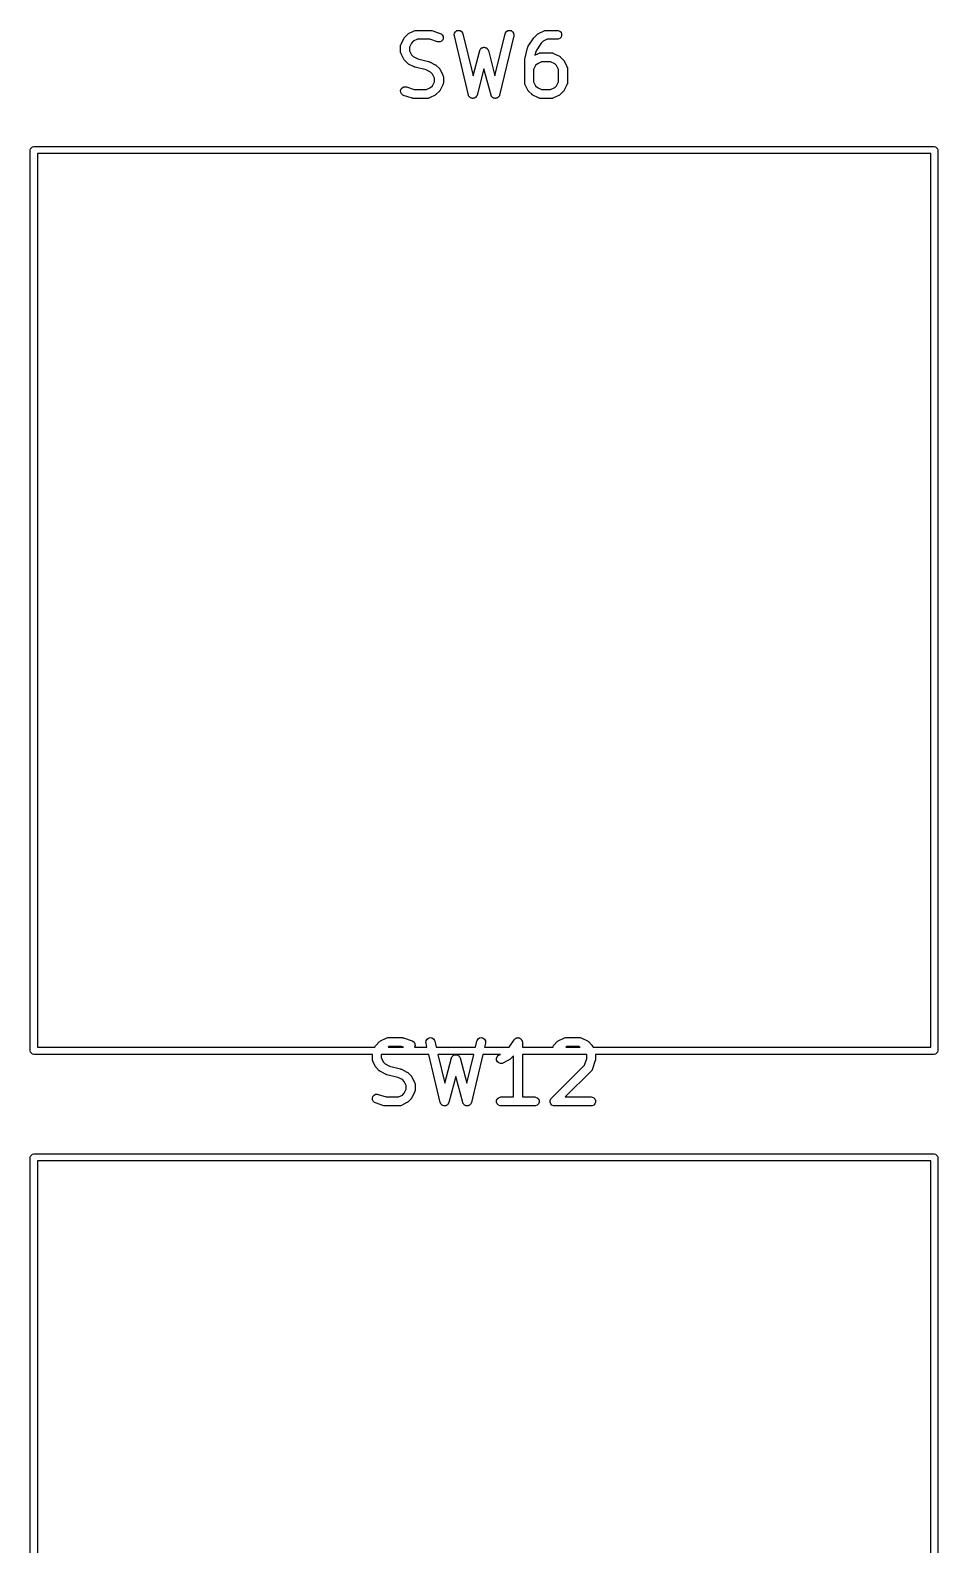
# Model space of a CAD drawing. Extents: x -0.52 to 5.81, y -3.54 to 0.77.
# Drawn here: x 3.242 to 3.845, y -0.627 to 0.379 of the extents above; entities that cross this region are included whole.
import ezdxf

# ---------------------------------------------------------------- set-up
doc = ezdxf.new("R2010")
doc.units = 0
doc.header["$MEASUREMENT"] = 0
doc.layers.add('BLACK', color=7, linetype='CONTINUOUS')

msp = doc.modelspace()

# ---------------------------------------------------------------- linework, layer by layer
at = {"layer": 'BLACK', "linetype": 'CONTINUOUS'}
for p, q in [((3.4882, 0.3696), (3.49, 0.3734)), ((3.49, 0.3734), (3.4902, 0.3736)), ((3.4902, 0.3737), (3.4903, 0.3738)), ((3.4902, 0.3736), (3.4902, 0.3737)), ((3.4903, 0.3738), (3.4904, 0.3739)), ((3.4904, 0.3739), (3.4906, 0.3741)), ((3.4904, 0.3739), (3.4904, 0.3739)), ((3.4906, 0.3741), (3.4925, 0.376)), ((3.4925, 0.376), (3.4927, 0.3762)), ((3.4927, 0.3762), (3.4928, 0.3763)), ((3.4928, 0.3763), (3.4929, 0.3764)), ((3.4928, 0.3763), (3.4928, 0.3763)), ((3.4929, 0.3764), (3.493, 0.3764)), ((3.493, 0.3764), (3.4932, 0.3766)), ((3.4932, 0.3766), (3.497, 0.3784)), ((3.499, 0.3728), (3.4963, 0.3715)), ((3.497, 0.3784), (3.4975, 0.3786)), ((3.4975, 0.3786), (3.4976, 0.3786)), ((3.4976, 0.3786), (3.4977, 0.3787)), ((3.4977, 0.3787), (3.4983, 0.3787)), ((3.4983, 0.3787), (3.5077, 0.3787)), ((3.5072, 0.3728), (3.499, 0.3728)), ((3.5124, 0.3711), (3.5072, 0.3728)), ((3.5077, 0.3787), (3.508, 0.3787)), ((3.508, 0.3787), (3.5081, 0.3787)), ((3.5081, 0.3787), (3.5082, 0.3787)), ((3.5082, 0.3787), (3.5083, 0.3787)), ((3.5083, 0.3787), (3.5083, 0.3787)), ((3.5083, 0.3787), (3.5086, 0.3786)), ((3.5086, 0.3786), (3.5142, 0.3767)), ((3.5142, 0.3767), (3.5148, 0.3765)), ((3.5148, 0.3765), (3.5156, 0.3757)), ((3.5159, 0.3725), (3.5151, 0.3716)), ((3.5156, 0.3757), (3.5162, 0.3747)), ((3.5162, 0.3736), (3.5159, 0.3725)), ((3.5162, 0.3747), (3.5162, 0.3736)), ((3.5235, 0.3757), (3.5237, 0.3768)), ((3.5236, 0.3751), (3.5235, 0.3757)), ((3.5329, 0.3357), (3.5236, 0.3751)), ((3.5237, 0.3768), (3.5243, 0.3778)), ((3.5243, 0.3778), (3.5252, 0.3785)), ((3.5252, 0.3785), (3.5263, 0.3787)), ((3.5263, 0.3787), (3.5275, 0.3786)), ((3.5275, 0.3786), (3.5284, 0.378)), ((3.5284, 0.378), (3.5291, 0.377)), ((3.5291, 0.377), (3.5293, 0.3765)), ((3.5293, 0.3765), (3.536, 0.3485)), ((3.5506, 0.3485), (3.5573, 0.3765)), ((3.5631, 0.3751), (3.5537, 0.3357)), ((3.5573, 0.3765), (3.5575, 0.377)), ((3.5575, 0.377), (3.5582, 0.378)), ((3.5582, 0.378), (3.5592, 0.3786)), ((3.5592, 0.3786), (3.5603, 0.3787)), ((3.5603, 0.3787), (3.5614, 0.3785)), ((3.5614, 0.3785), (3.5623, 0.3778)), ((3.5623, 0.3778), (3.5629, 0.3768)), ((3.5629, 0.3768), (3.5631, 0.3757)), ((3.5631, 0.3757), (3.5631, 0.3751)), ((3.5727, 0.3681), (3.5765, 0.3737)), ((3.5765, 0.3737), (3.5766, 0.3739)), ((3.5765, 0.3737), (3.5765, 0.3737)), ((3.5765, 0.3737), (3.5765, 0.3737)), ((3.5766, 0.3739), (3.5768, 0.3741)), ((3.5768, 0.3741), (3.5787, 0.376)), ((3.5768, 0.3741), (3.5768, 0.3741)), ((3.5768, 0.3741), (3.5768, 0.3741)), ((3.5787, 0.376), (3.5789, 0.3762)), ((3.5789, 0.3762), (3.579, 0.3763)), ((3.579, 0.3763), (3.5791, 0.3763)), ((3.5791, 0.3763), (3.5792, 0.3764)), ((3.5792, 0.3764), (3.5795, 0.3766)), ((3.5792, 0.3764), (3.5792, 0.3764)), ((3.5795, 0.3766), (3.5832, 0.3784)), ((3.5852, 0.3728), (3.5826, 0.3715)), ((3.5832, 0.3784), (3.5838, 0.3786)), ((3.5838, 0.3786), (3.5839, 0.3786)), ((3.5839, 0.3786), (3.584, 0.3787)), ((3.584, 0.3787), (3.5846, 0.3787)), ((3.5846, 0.3787), (3.5921, 0.3787)), ((3.5921, 0.3728), (3.5852, 0.3728)), ((3.5921, 0.3787), (3.5926, 0.3787)), ((3.5926, 0.3729), (3.5921, 0.3728)), ((3.5926, 0.3787), (3.5937, 0.3782)), ((3.5937, 0.3733), (3.5926, 0.3729)), ((3.5937, 0.3782), (3.5945, 0.3774)), ((3.5945, 0.3742), (3.5937, 0.3733)), ((3.5945, 0.3774), (3.5949, 0.3764)), ((3.5949, 0.3752), (3.5945, 0.3742)), ((3.5949, 0.3764), (3.5949, 0.3752)), ((3.4879, 0.3689), (3.488, 0.369)), ((3.4879, 0.3683), (3.4879, 0.3689)), ((3.4879, 0.3645), (3.4879, 0.3683)), ((3.4879, 0.364), (3.4879, 0.3645)), ((3.488, 0.3639), (3.4879, 0.364)), ((3.488, 0.3691), (3.4882, 0.3696)), ((3.488, 0.369), (3.488, 0.3691)), ((3.488, 0.3638), (3.488, 0.3639)), ((3.4882, 0.3632), (3.488, 0.3638)), ((3.49, 0.3595), (3.4882, 0.3632)), ((3.4951, 0.3703), (3.4938, 0.3676)), ((3.4938, 0.3676), (3.4938, 0.3652)), ((3.4938, 0.3652), (3.4951, 0.3625)), ((3.4963, 0.3715), (3.4951, 0.3703)), ((3.4951, 0.3625), (3.4963, 0.3613)), ((3.5129, 0.371), (3.5124, 0.3711)), ((3.5141, 0.3711), (3.5129, 0.371)), ((3.5151, 0.3716), (3.5141, 0.3711)), ((3.536, 0.3485), (3.5405, 0.3653)), ((3.5405, 0.3655), (3.5406, 0.3656)), ((3.5405, 0.3654), (3.5405, 0.3655)), ((3.5405, 0.3653), (3.5405, 0.3654)), ((3.5406, 0.3656), (3.5407, 0.3658)), ((3.5407, 0.3658), (3.5409, 0.3662)), ((3.5409, 0.3662), (3.5411, 0.3665)), ((3.5411, 0.3665), (3.5412, 0.3666)), ((3.5412, 0.3666), (3.5414, 0.3668)), ((3.5414, 0.3668), (3.5417, 0.367)), ((3.5417, 0.367), (3.542, 0.3672)), ((3.542, 0.3672), (3.5422, 0.3672)), ((3.5422, 0.3672), (3.5424, 0.3673)), ((3.5424, 0.3673), (3.5427, 0.3674)), ((3.5427, 0.3674), (3.5431, 0.3675)), ((3.5431, 0.3675), (3.5433, 0.3675)), ((3.5433, 0.3675), (3.5435, 0.3675)), ((3.5435, 0.3675), (3.5439, 0.3674)), ((3.5439, 0.3674), (3.5443, 0.3673)), ((3.5443, 0.3673), (3.5444, 0.3672)), ((3.5444, 0.3672), (3.5446, 0.3672)), ((3.5446, 0.3672), (3.5449, 0.367)), ((3.5449, 0.367), (3.5453, 0.3668)), ((3.5453, 0.3668), (3.5454, 0.3666)), ((3.5454, 0.3666), (3.5455, 0.3665)), ((3.5455, 0.3665), (3.5457, 0.3662)), ((3.5457, 0.3662), (3.546, 0.3658)), ((3.546, 0.3658), (3.5461, 0.3656)), ((3.5461, 0.3656), (3.5461, 0.3655)), ((3.5461, 0.3655), (3.5461, 0.3654)), ((3.5461, 0.3654), (3.5462, 0.3653)), ((3.5462, 0.3653), (3.5506, 0.3485)), ((3.5704, 0.3596), (3.5723, 0.3671)), ((3.5723, 0.3671), (3.5724, 0.3675)), ((3.5724, 0.3675), (3.5725, 0.3676)), ((3.5724, 0.3675), (3.5724, 0.3675)), ((3.5725, 0.3676), (3.5725, 0.3677)), ((3.5725, 0.3677), (3.5726, 0.3677)), ((3.5726, 0.3677), (3.5727, 0.3681)), ((3.5779, 0.3652), (3.5772, 0.3623)), ((3.5772, 0.3623), (3.5795, 0.3634)), ((3.5812, 0.3702), (3.5779, 0.3652)), ((3.5795, 0.3634), (3.58, 0.3636)), ((3.58, 0.3636), (3.5801, 0.3637)), ((3.5801, 0.3637), (3.5802, 0.3637)), ((3.5802, 0.3637), (3.5808, 0.3637)), ((3.5808, 0.3637), (3.5883, 0.3637)), ((3.5826, 0.3715), (3.5812, 0.3702)), ((3.5883, 0.3637), (3.5889, 0.3637)), ((3.5889, 0.3637), (3.589, 0.3637)), ((3.589, 0.3637), (3.5891, 0.3636)), ((3.5891, 0.3636), (3.5896, 0.3634)), ((3.5896, 0.3634), (3.5934, 0.3616)), ((3.4902, 0.3592), (3.49, 0.3595)), ((3.4903, 0.3591), (3.4902, 0.3592)), ((3.4902, 0.3592), (3.4902, 0.3592)), ((3.4904, 0.359), (3.4903, 0.3591)), ((3.4904, 0.3589), (3.4904, 0.359)), ((3.4906, 0.3587), (3.4904, 0.3589)), ((3.4925, 0.3568), (3.4906, 0.3587)), ((3.4927, 0.3566), (3.4925, 0.3568)), ((3.4928, 0.3566), (3.4927, 0.3566)), ((3.4928, 0.3565), (3.4928, 0.3566)), ((3.4929, 0.3565), (3.4928, 0.3565)), ((3.493, 0.3564), (3.4929, 0.3565)), ((3.4932, 0.3563), (3.493, 0.3564)), ((3.497, 0.3544), (3.4932, 0.3563)), ((3.4963, 0.3613), (3.4993, 0.3598)), ((3.4971, 0.3544), (3.497, 0.3544)), ((3.497, 0.3544), (3.497, 0.3544)), ((3.4973, 0.3543), (3.4971, 0.3544)), ((3.4975, 0.3542), (3.4973, 0.3543)), ((3.4976, 0.3542), (3.4975, 0.3542)), ((3.5048, 0.3524), (3.4976, 0.3542)), ((3.4976, 0.3542), (3.4976, 0.3542)), ((3.4993, 0.3598), (3.5065, 0.358)), ((3.5078, 0.3509), (3.5048, 0.3524)), ((3.5065, 0.358), (3.5066, 0.358)), ((3.5066, 0.358), (3.5066, 0.358)), ((3.5066, 0.358), (3.5068, 0.3579)), ((3.5068, 0.3579), (3.5071, 0.3578)), ((3.5071, 0.3578), (3.5071, 0.3578)), ((3.5071, 0.3578), (3.5071, 0.3578)), ((3.5071, 0.3578), (3.5109, 0.3559)), ((3.5109, 0.3559), (3.5111, 0.3558)), ((3.5111, 0.3558), (3.5112, 0.3558)), ((3.5112, 0.3558), (3.5113, 0.3557)), ((3.5113, 0.3557), (3.5114, 0.3556)), ((3.5114, 0.3556), (3.5114, 0.3556)), ((3.5114, 0.3556), (3.5116, 0.3554)), ((3.5116, 0.3554), (3.5135, 0.3535)), ((3.5135, 0.3535), (3.5137, 0.3533)), ((3.5137, 0.3533), (3.5138, 0.3532)), ((3.5138, 0.3532), (3.5138, 0.3531)), ((3.5138, 0.3531), (3.5139, 0.3531)), ((3.5139, 0.3531), (3.5139, 0.353)), ((3.5139, 0.353), (3.5141, 0.3527)), ((3.5141, 0.3527), (3.516, 0.349)), ((3.5433, 0.3531), (3.5387, 0.3357)), ((3.548, 0.3357), (3.5433, 0.3531)), ((3.5704, 0.3595), (3.5704, 0.3596)), ((3.5704, 0.3593), (3.5704, 0.3595)), ((3.5704, 0.3595), (3.5704, 0.3595)), ((3.5704, 0.3591), (3.5704, 0.3593)), ((3.5704, 0.359), (3.5704, 0.3591)), ((3.5704, 0.3589), (3.5704, 0.359)), ((3.5704, 0.3439), (3.5704, 0.3589)), ((3.5776, 0.3553), (3.5763, 0.3526)), ((3.5763, 0.3526), (3.5763, 0.3446)), ((3.5788, 0.3565), (3.5776, 0.3553)), ((3.5815, 0.3578), (3.5788, 0.3565)), ((3.5876, 0.3578), (3.5815, 0.3578)), ((3.5903, 0.3565), (3.5876, 0.3578)), ((3.5915, 0.3553), (3.5903, 0.3565)), ((3.5928, 0.3526), (3.5915, 0.3553)), ((3.5928, 0.3446), (3.5928, 0.3526)), ((3.5934, 0.3616), (3.5936, 0.3614)), ((3.5936, 0.3614), (3.5937, 0.3614)), ((3.5937, 0.3614), (3.5938, 0.3613)), ((3.5938, 0.3613), (3.5939, 0.3613)), ((3.5939, 0.3613), (3.5939, 0.3612)), ((3.5939, 0.3612), (3.5941, 0.361)), ((3.5941, 0.361), (3.596, 0.3591)), ((3.596, 0.3591), (3.5962, 0.3589)), ((3.5962, 0.3589), (3.5963, 0.3589)), ((3.5963, 0.3589), (3.5963, 0.3588)), ((3.5963, 0.3588), (3.5964, 0.3587)), ((3.5964, 0.3587), (3.5964, 0.3586)), ((3.5964, 0.3586), (3.5966, 0.3584)), ((3.5966, 0.3584), (3.5984, 0.3546)), ((3.5984, 0.3546), (3.5986, 0.3541)), ((3.5986, 0.3541), (3.5987, 0.354)), ((3.5987, 0.354), (3.5987, 0.3539)), ((3.5987, 0.3539), (3.5988, 0.3533)), ((3.5988, 0.3533), (3.5988, 0.3439)), ((3.509, 0.3497), (3.5078, 0.3509)), ((3.5104, 0.347), (3.509, 0.3497)), ((3.509, 0.3419), (3.5104, 0.3446)), ((3.5104, 0.3446), (3.5104, 0.347)), ((3.516, 0.3426), (3.5141, 0.3389)), ((3.516, 0.349), (3.5162, 0.3485)), ((3.5162, 0.3431), (3.516, 0.3426)), ((3.5162, 0.3485), (3.5162, 0.3483)), ((3.5162, 0.3483), (3.5162, 0.3482)), ((3.5162, 0.3482), (3.5163, 0.3477)), ((3.5163, 0.3439), (3.5162, 0.3433)), ((3.5162, 0.3433), (3.5162, 0.3432)), ((3.5162, 0.3432), (3.5162, 0.3431)), ((3.5163, 0.3477), (3.5163, 0.3439)), ((3.5704, 0.3433), (3.5704, 0.3439)), ((3.5704, 0.3432), (3.5704, 0.3433)), ((3.5705, 0.3431), (3.5704, 0.3432)), ((3.5707, 0.3426), (3.5705, 0.3431)), ((3.5725, 0.3389), (3.5707, 0.3426)), ((3.5763, 0.3446), (3.5776, 0.3419)), ((3.5915, 0.3419), (3.5928, 0.3446)), ((3.5984, 0.3426), (3.5966, 0.3389)), ((3.5986, 0.3431), (3.5984, 0.3426)), ((3.5987, 0.3432), (3.5986, 0.3431)), ((3.5988, 0.3439), (3.5987, 0.3433)), ((3.5987, 0.3433), (3.5987, 0.3432)), ((3.4879, 0.3387), (3.4882, 0.3398)), ((3.488, 0.3375), (3.4879, 0.3387)), ((3.4885, 0.3365), (3.488, 0.3375)), ((3.4882, 0.3398), (3.489, 0.3406)), ((3.4894, 0.3357), (3.4885, 0.3365)), ((3.489, 0.3406), (3.49, 0.3411)), ((3.4899, 0.3355), (3.4894, 0.3357)), ((3.4955, 0.3336), (3.4899, 0.3355)), ((3.49, 0.3411), (3.4912, 0.3412)), ((3.4912, 0.3412), (3.4917, 0.3411)), ((3.4917, 0.3411), (3.4969, 0.3394)), ((3.4958, 0.3336), (3.4955, 0.3336)), ((3.4959, 0.3335), (3.4958, 0.3336)), ((3.496, 0.3335), (3.4959, 0.3335)), ((3.4961, 0.3335), (3.496, 0.3335)), ((3.4964, 0.3335), (3.4961, 0.3335)), ((3.4961, 0.3335), (3.4961, 0.3335)), ((3.5058, 0.3335), (3.4964, 0.3335)), ((3.4969, 0.3394), (3.5051, 0.3394)), ((3.5051, 0.3394), (3.5078, 0.3407)), ((3.5064, 0.3335), (3.5058, 0.3335)), ((3.5065, 0.3336), (3.5064, 0.3335)), ((3.5066, 0.3336), (3.5065, 0.3336)), ((3.5071, 0.3338), (3.5066, 0.3336)), ((3.5109, 0.3357), (3.5071, 0.3338)), ((3.5078, 0.3407), (3.509, 0.3419)), ((3.5111, 0.3358), (3.5109, 0.3357)), ((3.5112, 0.3358), (3.5111, 0.3358)), ((3.5113, 0.3359), (3.5112, 0.3358)), ((3.5114, 0.336), (3.5113, 0.3359)), ((3.5116, 0.3362), (3.5114, 0.336)), ((3.5114, 0.336), (3.5114, 0.336)), ((3.5135, 0.3381), (3.5116, 0.3362)), ((3.5137, 0.3383), (3.5135, 0.3381)), ((3.5138, 0.3384), (3.5137, 0.3383)), ((3.5139, 0.3385), (3.5138, 0.3385)), ((3.5138, 0.3385), (3.5138, 0.3384)), ((3.5141, 0.3389), (3.5139, 0.3386)), ((3.5139, 0.3386), (3.5139, 0.3385)), ((3.533, 0.3355), (3.5329, 0.3357)), ((3.5331, 0.3354), (3.533, 0.3355)), ((3.533, 0.3355), (3.533, 0.3355)), ((3.5331, 0.3352), (3.5331, 0.3354)), ((3.5334, 0.3348), (3.5331, 0.3352)), ((3.5336, 0.3345), (3.5334, 0.3348)), ((3.5337, 0.3344), (3.5336, 0.3345)), ((3.5338, 0.3343), (3.5337, 0.3344)), ((3.5342, 0.334), (3.5338, 0.3343)), ((3.5345, 0.3338), (3.5342, 0.334)), ((3.5347, 0.3337), (3.5345, 0.3338)), ((3.5348, 0.3337), (3.5347, 0.3337)), ((3.5352, 0.3336), (3.5348, 0.3337)), ((3.5356, 0.3335), (3.5352, 0.3336)), ((3.5358, 0.3335), (3.5356, 0.3335)), ((3.5359, 0.3335), (3.5358, 0.3335)), ((3.5363, 0.3336), (3.5359, 0.3335)), ((3.5368, 0.3336), (3.5363, 0.3336)), ((3.5369, 0.3337), (3.5368, 0.3336)), ((3.537, 0.3337), (3.5369, 0.3337)), ((3.5374, 0.334), (3.537, 0.3337)), ((3.5378, 0.3342), (3.5374, 0.334)), ((3.538, 0.3344), (3.5378, 0.3343)), ((3.5378, 0.3343), (3.5378, 0.3342)), ((3.5382, 0.3348), (3.538, 0.3344)), ((3.5385, 0.3351), (3.5382, 0.3348)), ((3.5386, 0.3354), (3.5385, 0.3353)), ((3.5385, 0.3353), (3.5385, 0.3351)), ((3.5387, 0.3357), (3.5386, 0.3355)), ((3.5386, 0.3355), (3.5386, 0.3354)), ((3.548, 0.3355), (3.548, 0.3357)), ((3.548, 0.3354), (3.548, 0.3355)), ((3.5481, 0.3353), (3.548, 0.3354)), ((3.5482, 0.3351), (3.5481, 0.3353)), ((3.5484, 0.3348), (3.5482, 0.3351)), ((3.5486, 0.3344), (3.5484, 0.3348)), ((3.5488, 0.3343), (3.5486, 0.3344)), ((3.5489, 0.3342), (3.5488, 0.3343)), ((3.5492, 0.334), (3.5489, 0.3342)), ((3.5496, 0.3337), (3.5492, 0.334)), ((3.5497, 0.3337), (3.5496, 0.3337)), ((3.5499, 0.3336), (3.5497, 0.3337)), ((3.5503, 0.3336), (3.5499, 0.3336)), ((3.5507, 0.3335), (3.5503, 0.3336)), ((3.5508, 0.3335), (3.5507, 0.3335)), ((3.551, 0.3335), (3.5508, 0.3335)), ((3.5514, 0.3336), (3.551, 0.3335)), ((3.5518, 0.3337), (3.5514, 0.3336)), ((3.552, 0.3337), (3.5518, 0.3337)), ((3.5521, 0.3338), (3.552, 0.3337)), ((3.5524, 0.334), (3.5521, 0.3338)), ((3.5528, 0.3343), (3.5524, 0.334)), ((3.5529, 0.3344), (3.5528, 0.3343)), ((3.553, 0.3345), (3.5529, 0.3344)), ((3.5532, 0.3348), (3.553, 0.3345)), ((3.5535, 0.3352), (3.5532, 0.3348)), ((3.5536, 0.3354), (3.5535, 0.3352)), ((3.5537, 0.3357), (3.5536, 0.3355)), ((3.5536, 0.3355), (3.5536, 0.3355)), ((3.5536, 0.3355), (3.5536, 0.3354)), ((3.5727, 0.3386), (3.5725, 0.3389)), ((3.5727, 0.3385), (3.5727, 0.3386)), ((3.5728, 0.3385), (3.5727, 0.3385)), ((3.5728, 0.3384), (3.5728, 0.3385)), ((3.5729, 0.3383), (3.5728, 0.3384)), ((3.5731, 0.3381), (3.5729, 0.3383)), ((3.575, 0.3362), (3.5731, 0.3381)), ((3.5752, 0.336), (3.575, 0.3362)), ((3.5753, 0.3359), (3.5752, 0.336)), ((3.5752, 0.336), (3.5752, 0.336)), ((3.5754, 0.3358), (3.5753, 0.3359)), ((3.5755, 0.3358), (3.5754, 0.3358)), ((3.5757, 0.3357), (3.5755, 0.3358)), ((3.5795, 0.3338), (3.5757, 0.3357)), ((3.5776, 0.3419), (3.5788, 0.3407)), ((3.5788, 0.3407), (3.5815, 0.3394)), ((3.58, 0.3336), (3.5795, 0.3338)), ((3.5801, 0.3336), (3.58, 0.3336)), ((3.5802, 0.3335), (3.5801, 0.3336)), ((3.5808, 0.3335), (3.5802, 0.3335)), ((3.5883, 0.3335), (3.5808, 0.3335)), ((3.5815, 0.3394), (3.5876, 0.3394)), ((3.5876, 0.3394), (3.5903, 0.3407)), ((3.5889, 0.3335), (3.5883, 0.3335)), ((3.589, 0.3336), (3.5889, 0.3335)), ((3.5891, 0.3336), (3.589, 0.3336)), ((3.5896, 0.3338), (3.5891, 0.3336)), ((3.5934, 0.3357), (3.5896, 0.3338)), ((3.5903, 0.3407), (3.5915, 0.3419)), ((3.5936, 0.3358), (3.5934, 0.3357)), ((3.5937, 0.3358), (3.5936, 0.3358)), ((3.5938, 0.3359), (3.5937, 0.3358)), ((3.5939, 0.336), (3.5938, 0.3359)), ((3.5941, 0.3362), (3.5939, 0.336)), ((3.5939, 0.336), (3.5939, 0.336)), ((3.596, 0.3381), (3.5941, 0.3362)), ((3.5962, 0.3383), (3.596, 0.3381)), ((3.5963, 0.3384), (3.5962, 0.3383)), ((3.5964, 0.3385), (3.5963, 0.3385)), ((3.5963, 0.3385), (3.5963, 0.3384)), ((3.5966, 0.3389), (3.5964, 0.3386)), ((3.5964, 0.3386), (3.5964, 0.3385)), ((3.2417, 0.2992), (3.2419, 0.3001)), ((3.2417, -0.2992), (3.2417, 0.2992)), ((3.2419, 0.3001), (3.2432, 0.3014)), ((3.2432, 0.3014), (3.2441, 0.3016)), ((3.2441, 0.3016), (3.8425, 0.3016)), ((3.2465, 0.2969), (3.2465, -0.2969)), ((3.8402, 0.2969), (3.2465, 0.2969)), ((3.8402, -0.2969), (3.8402, 0.2969)), ((3.8425, 0.3016), (3.8434, 0.3014)), ((3.8434, 0.3014), (3.8447, 0.3001)), ((3.8447, 0.3001), (3.8449, 0.2992)), ((3.8449, 0.2992), (3.8449, -0.2992)), ((3.4745, -0.2927), (3.4782, -0.2909)), ((3.4782, -0.2909), (3.4788, -0.2906)), ((3.4788, -0.2906), (3.4789, -0.2906)), ((3.4789, -0.2906), (3.479, -0.2906)), ((3.479, -0.2906), (3.4796, -0.2905)), ((3.4796, -0.2905), (3.4889, -0.2905)), ((3.4889, -0.2905), (3.4892, -0.2906)), ((3.4892, -0.2906), (3.4893, -0.2906)), ((3.4893, -0.2906), (3.4894, -0.2906)), ((3.4894, -0.2906), (3.4895, -0.2906)), ((3.4895, -0.2906), (3.4896, -0.2906)), ((3.4896, -0.2906), (3.4899, -0.2907)), ((3.4899, -0.2907), (3.4955, -0.2926)), ((3.5049, -0.2925), (3.5055, -0.2915)), ((3.5055, -0.2915), (3.5065, -0.2908)), ((3.5065, -0.2908), (3.5076, -0.2905)), ((3.5076, -0.2905), (3.5087, -0.2907)), ((3.5087, -0.2907), (3.5097, -0.2913)), ((3.5097, -0.2913), (3.5104, -0.2923)), ((3.5387, -0.2923), (3.5394, -0.2913)), ((3.5394, -0.2913), (3.5404, -0.2907)), ((3.5404, -0.2907), (3.5415, -0.2905)), ((3.5415, -0.2905), (3.5427, -0.2908)), ((3.5427, -0.2908), (3.5436, -0.2915)), ((3.5436, -0.2915), (3.5442, -0.2925)), ((3.5634, -0.2919), (3.5637, -0.2914)), ((3.5637, -0.2914), (3.564, -0.2912)), ((3.564, -0.2912), (3.5642, -0.291)), ((3.5642, -0.291), (3.5644, -0.2909)), ((3.5644, -0.2909), (3.5647, -0.2908)), ((3.5647, -0.2908), (3.565, -0.2907)), ((3.565, -0.2907), (3.5652, -0.2906)), ((3.5652, -0.2906), (3.5655, -0.2906)), ((3.5655, -0.2906), (3.5658, -0.2905)), ((3.5658, -0.2905), (3.5661, -0.2906)), ((3.5661, -0.2906), (3.5664, -0.2906)), ((3.5664, -0.2906), (3.5666, -0.2907)), ((3.5666, -0.2907), (3.5669, -0.2908)), ((3.5669, -0.2908), (3.5672, -0.2909)), ((3.5672, -0.2909), (3.5674, -0.291)), ((3.5674, -0.291), (3.5676, -0.2912)), ((3.5676, -0.2912), (3.5679, -0.2914)), ((3.5679, -0.2914), (3.5681, -0.2916)), ((3.5681, -0.2916), (3.5683, -0.2919)), ((3.5926, -0.2927), (3.5964, -0.2909)), ((3.5964, -0.2909), (3.5969, -0.2906)), ((3.5969, -0.2906), (3.597, -0.2906)), ((3.597, -0.2906), (3.5971, -0.2906)), ((3.5971, -0.2906), (3.5977, -0.2905)), ((3.5977, -0.2905), (3.607, -0.2905)), ((3.607, -0.2905), (3.6076, -0.2906)), ((3.6076, -0.2906), (3.6077, -0.2906)), ((3.6077, -0.2906), (3.6078, -0.2906)), ((3.6078, -0.2906), (3.6084, -0.2909)), ((3.6084, -0.2909), (3.6121, -0.2927)), ((3.2419, -0.3001), (3.2417, -0.2992)), ((3.2432, -0.3014), (3.2419, -0.3001)), ((3.2441, -0.3016), (3.2432, -0.3014)), ((3.4691, -0.3016), (3.2441, -0.3016)), ((3.2465, -0.2969), (3.4708, -0.2969)), ((3.4691, -0.3047), (3.4691, -0.3016)), ((3.4708, -0.2969), (3.4713, -0.2959)), ((3.4713, -0.2959), (3.4715, -0.2957)), ((3.4715, -0.2956), (3.4716, -0.2955)), ((3.4715, -0.2957), (3.4715, -0.2956)), ((3.4716, -0.2955), (3.4716, -0.2954)), ((3.4716, -0.2954), (3.4717, -0.2954)), ((3.4717, -0.2954), (3.4719, -0.2952)), ((3.4719, -0.2952), (3.4737, -0.2933)), ((3.4737, -0.2933), (3.474, -0.2931)), ((3.474, -0.2931), (3.474, -0.293)), ((3.474, -0.293), (3.4741, -0.293)), ((3.4741, -0.293), (3.4742, -0.2929)), ((3.4742, -0.2929), (3.4745, -0.2927)), ((3.4742, -0.2929), (3.4742, -0.2929)), ((3.4751, -0.3016), (3.475, -0.3017)), ((3.475, -0.3017), (3.475, -0.304)), ((3.5066, -0.3016), (3.4751, -0.3016)), ((3.4803, -0.2964), (3.4795, -0.2969)), ((3.4795, -0.2969), (3.4897, -0.2969)), ((3.4885, -0.2964), (3.4803, -0.2964)), ((3.4897, -0.2969), (3.4885, -0.2964)), ((3.4955, -0.2926), (3.496, -0.2928)), ((3.496, -0.2928), (3.4969, -0.2936)), ((3.4969, -0.2936), (3.4974, -0.2946)), ((3.4975, -0.2957), (3.4971, -0.2968)), ((3.4971, -0.2968), (3.4971, -0.2969)), ((3.4971, -0.2969), (3.5054, -0.2969)), ((3.4974, -0.2946), (3.4975, -0.2957)), ((3.5047, -0.2936), (3.5049, -0.2925)), ((3.5048, -0.2942), (3.5047, -0.2936)), ((3.5054, -0.2969), (3.5048, -0.2942)), ((3.5142, -0.3336), (3.5066, -0.3016)), ((3.5104, -0.2923), (3.5106, -0.2928)), ((3.5106, -0.2928), (3.5115, -0.2969)), ((3.5115, -0.2969), (3.5376, -0.2969)), ((3.5126, -0.3016), (3.5172, -0.3208)), ((3.5365, -0.3016), (3.5126, -0.3016)), ((3.524, -0.3019), (3.5244, -0.3018)), ((3.5244, -0.3018), (3.5246, -0.3018)), ((3.5246, -0.3018), (3.5247, -0.3018)), ((3.5247, -0.3018), (3.5251, -0.3019)), ((3.5319, -0.3208), (3.5365, -0.3016)), ((3.5425, -0.3016), (3.5349, -0.3336)), ((3.5376, -0.2969), (3.5386, -0.2928)), ((3.5386, -0.2928), (3.5387, -0.2923)), ((3.5543, -0.3016), (3.5425, -0.3016)), ((3.5443, -0.2942), (3.5437, -0.2969)), ((3.5437, -0.2969), (3.56, -0.2969)), ((3.5442, -0.2925), (3.5444, -0.2936)), ((3.5444, -0.2936), (3.5443, -0.2942)), ((3.5532, -0.3021), (3.5543, -0.3016)), ((3.56, -0.2969), (3.5633, -0.2919)), ((3.5633, -0.2919), (3.5633, -0.2919)), ((3.5633, -0.2919), (3.5633, -0.2919)), ((3.5633, -0.2919), (3.5634, -0.2919)), ((3.5683, -0.2919), (3.5684, -0.2921)), ((3.5684, -0.2921), (3.5685, -0.2924)), ((3.5685, -0.2924), (3.5686, -0.2927)), ((3.5686, -0.2927), (3.5687, -0.2929)), ((3.5687, -0.2929), (3.5688, -0.2935)), ((3.5688, -0.2935), (3.5688, -0.2935)), ((3.5688, -0.2935), (3.5688, -0.2935)), ((3.5688, -0.2935), (3.5688, -0.2935)), ((3.5688, -0.2935), (3.5688, -0.2969)), ((3.5688, -0.2969), (3.5892, -0.2969)), ((3.6115, -0.3016), (3.5688, -0.3016)), ((3.5688, -0.3016), (3.5688, -0.3299)), ((3.5892, -0.2967), (3.5896, -0.2956)), ((3.5892, -0.2969), (3.5892, -0.2967)), ((3.5896, -0.2956), (3.59, -0.2952)), ((3.59, -0.2952), (3.5918, -0.2933)), ((3.5918, -0.2933), (3.5921, -0.2931)), ((3.5921, -0.2931), (3.5921, -0.293)), ((3.5921, -0.293), (3.5922, -0.293)), ((3.5922, -0.293), (3.5923, -0.2929)), ((3.5923, -0.2929), (3.5924, -0.2929)), ((3.5924, -0.2929), (3.5926, -0.2927)), ((3.5984, -0.2964), (3.5976, -0.2969)), ((3.5976, -0.2969), (3.6072, -0.2969)), ((3.6064, -0.2964), (3.5984, -0.2964)), ((3.6072, -0.2969), (3.6064, -0.2964)), ((3.6116, -0.3017), (3.6115, -0.3016)), ((3.6116, -0.3043), (3.6116, -0.3017)), ((3.6121, -0.2927), (3.6124, -0.2929)), ((3.6124, -0.2929), (3.6124, -0.2929)), ((3.6124, -0.2929), (3.6125, -0.293)), ((3.6125, -0.293), (3.6126, -0.293)), ((3.6126, -0.293), (3.6127, -0.2931)), ((3.6127, -0.2931), (3.6129, -0.2933)), ((3.6129, -0.2933), (3.6148, -0.2952)), ((3.6148, -0.2952), (3.6149, -0.2954)), ((3.6149, -0.2954), (3.615, -0.2954)), ((3.615, -0.2954), (3.6151, -0.2955)), ((3.6151, -0.2955), (3.6151, -0.2956)), ((3.6151, -0.2956), (3.6152, -0.2957)), ((3.6152, -0.2957), (3.6153, -0.2959)), ((3.6153, -0.2959), (3.6158, -0.2969)), ((3.6158, -0.2969), (3.8402, -0.2969)), ((3.8425, -0.3016), (3.6175, -0.3016)), ((3.6175, -0.3016), (3.6175, -0.3047)), ((3.8434, -0.3014), (3.8425, -0.3016)), ((3.8447, -0.3001), (3.8434, -0.3014)), ((3.8449, -0.2992), (3.8447, -0.3001)), ((3.4692, -0.3053), (3.4691, -0.3047)), ((3.4692, -0.3054), (3.4692, -0.3053)), ((3.4692, -0.3055), (3.4692, -0.3054)), ((3.4694, -0.3061), (3.4692, -0.3055)), ((3.4713, -0.3098), (3.4694, -0.3061)), ((3.4715, -0.3101), (3.4713, -0.3098)), ((3.4716, -0.3102), (3.4715, -0.3101)), ((3.4715, -0.3101), (3.4715, -0.3101)), ((3.4716, -0.3103), (3.4716, -0.3102)), ((3.4717, -0.3104), (3.4716, -0.3103)), ((3.4719, -0.3106), (3.4717, -0.3104)), ((3.4737, -0.3125), (3.4719, -0.3106)), ((3.475, -0.304), (3.4764, -0.3067)), ((3.4764, -0.3067), (3.4776, -0.3079)), ((3.4776, -0.3079), (3.4806, -0.3095)), ((3.4806, -0.3095), (3.4878, -0.3113)), ((3.4878, -0.3113), (3.4878, -0.3113)), ((3.4878, -0.3113), (3.4878, -0.3113)), ((3.4878, -0.3113), (3.4881, -0.3114)), ((3.4881, -0.3114), (3.4883, -0.3114)), ((3.4883, -0.3114), (3.4883, -0.3115)), ((3.4883, -0.3115), (3.4884, -0.3115)), ((3.4884, -0.3115), (3.4921, -0.3134)), ((3.5172, -0.3208), (3.5217, -0.304)), ((3.5217, -0.304), (3.5218, -0.3038)), ((3.5218, -0.3037), (3.5219, -0.3034)), ((3.5218, -0.3038), (3.5218, -0.3037)), ((3.5218, -0.3038), (3.5218, -0.3038)), ((3.5219, -0.3034), (3.5221, -0.3031)), ((3.5221, -0.3031), (3.5223, -0.3028)), ((3.5223, -0.3028), (3.5225, -0.3027)), ((3.5225, -0.3027), (3.5226, -0.3025)), ((3.5226, -0.3025), (3.5229, -0.3023)), ((3.5229, -0.3023), (3.5233, -0.3021)), ((3.5233, -0.3021), (3.5234, -0.302)), ((3.5234, -0.302), (3.5236, -0.302)), ((3.5236, -0.302), (3.524, -0.3019)), ((3.5251, -0.3019), (3.5255, -0.302)), ((3.5255, -0.302), (3.5257, -0.302)), ((3.5257, -0.302), (3.5259, -0.3021)), ((3.5259, -0.3021), (3.5262, -0.3023)), ((3.5262, -0.3023), (3.5265, -0.3025)), ((3.5265, -0.3025), (3.5266, -0.3027)), ((3.5266, -0.3027), (3.5268, -0.3028)), ((3.5268, -0.3028), (3.527, -0.3031)), ((3.527, -0.3031), (3.5272, -0.3034)), ((3.5272, -0.3034), (3.5273, -0.3037)), ((3.5273, -0.3037), (3.5274, -0.3038)), ((3.5274, -0.3038), (3.5274, -0.3038)), ((3.5274, -0.3038), (3.5274, -0.304)), ((3.5274, -0.304), (3.5319, -0.3208)), ((3.5516, -0.3044), (3.552, -0.3033)), ((3.5517, -0.3055), (3.5516, -0.3044)), ((3.5522, -0.3066), (3.5517, -0.3055)), ((3.552, -0.3033), (3.5527, -0.3024)), ((3.5531, -0.3073), (3.5522, -0.3066)), ((3.5527, -0.3024), (3.5532, -0.3021)), ((3.5542, -0.3077), (3.5531, -0.3073)), ((3.5553, -0.3076), (3.5542, -0.3077)), ((3.5559, -0.3074), (3.5553, -0.3076)), ((3.5596, -0.3055), (3.5559, -0.3074)), ((3.5599, -0.3054), (3.5596, -0.3055)), ((3.56, -0.3053), (3.5599, -0.3053)), ((3.5599, -0.3053), (3.5599, -0.3054)), ((3.5601, -0.3052), (3.56, -0.3053)), ((3.5602, -0.3051), (3.5601, -0.3052)), ((3.5604, -0.305), (3.5602, -0.3051)), ((3.5629, -0.3025), (3.5604, -0.305)), ((3.5629, -0.3299), (3.5629, -0.3025)), ((3.5881, -0.3308), (3.6101, -0.3088)), ((3.6101, -0.3088), (3.6116, -0.3043)), ((3.6155, -0.3113), (3.6152, -0.3118)), ((3.6152, -0.3118), (3.6152, -0.3119)), ((3.6173, -0.3057), (3.6155, -0.3113)), ((3.6174, -0.3054), (3.6173, -0.3057)), ((3.6175, -0.3052), (3.6174, -0.3053)), ((3.6174, -0.3053), (3.6174, -0.3054)), ((3.6175, -0.3047), (3.6175, -0.305)), ((3.6175, -0.305), (3.6175, -0.3051)), ((3.6175, -0.3051), (3.6175, -0.3052)), ((3.474, -0.3126), (3.4737, -0.3125)), ((3.474, -0.3127), (3.474, -0.3126)), ((3.4741, -0.3128), (3.474, -0.3127)), ((3.4742, -0.3128), (3.4741, -0.3128)), ((3.4742, -0.3129), (3.4742, -0.3128)), ((3.4745, -0.313), (3.4742, -0.3129)), ((3.4782, -0.3149), (3.4745, -0.313)), ((3.4783, -0.3149), (3.4782, -0.3149)), ((3.4785, -0.315), (3.4783, -0.3149)), ((3.4783, -0.3149), (3.4783, -0.3149)), ((3.4788, -0.3151), (3.4785, -0.315)), ((3.486, -0.3169), (3.4788, -0.3151)), ((3.4788, -0.3151), (3.4788, -0.3151)), ((3.4788, -0.3151), (3.4788, -0.3151)), ((3.4891, -0.3184), (3.486, -0.3169)), ((3.4903, -0.3196), (3.4891, -0.3184)), ((3.4916, -0.3223), (3.4903, -0.3196)), ((3.4921, -0.3134), (3.4924, -0.3135)), ((3.4924, -0.3135), (3.4925, -0.3135)), ((3.4925, -0.3135), (3.4925, -0.3136)), ((3.4925, -0.3136), (3.4926, -0.3137)), ((3.4926, -0.3137), (3.4927, -0.3137)), ((3.4927, -0.3137), (3.4929, -0.3139)), ((3.4929, -0.3139), (3.4948, -0.3158)), ((3.4948, -0.3158), (3.495, -0.316)), ((3.495, -0.316), (3.495, -0.3161)), ((3.495, -0.3161), (3.4951, -0.3161)), ((3.4951, -0.3161), (3.4951, -0.3162)), ((3.4951, -0.3162), (3.4952, -0.3163)), ((3.4952, -0.3163), (3.4953, -0.3165)), ((3.4953, -0.3165), (3.4972, -0.3203)), ((3.4972, -0.3203), (3.4974, -0.3208)), ((3.4974, -0.3208), (3.4974, -0.3209)), ((3.4974, -0.3209), (3.4975, -0.321)), ((3.4975, -0.321), (3.4975, -0.3216)), ((3.4975, -0.3216), (3.4975, -0.3254)), ((3.5246, -0.3162), (3.5199, -0.3336)), ((3.5292, -0.3336), (3.5246, -0.3162)), ((3.6148, -0.3125), (3.5973, -0.3299)), ((3.6151, -0.312), (3.6148, -0.3125)), ((3.6152, -0.3119), (3.6151, -0.312)), ((3.4691, -0.3306), (3.4695, -0.3295)), ((3.4692, -0.3318), (3.4691, -0.3306)), ((3.4697, -0.3328), (3.4692, -0.3318)), ((3.4695, -0.3295), (3.4703, -0.3287)), ((3.4703, -0.3287), (3.4713, -0.3281)), ((3.4713, -0.3281), (3.4724, -0.3281)), ((3.4724, -0.3281), (3.473, -0.3282)), ((3.473, -0.3282), (3.4782, -0.3299)), ((3.4782, -0.3299), (3.4864, -0.3299)), ((3.4864, -0.3299), (3.4891, -0.3286)), ((3.4891, -0.3286), (3.4903, -0.3274)), ((3.4903, -0.3274), (3.4916, -0.3247)), ((3.4916, -0.3247), (3.4916, -0.3223)), ((3.4948, -0.3312), (3.4929, -0.3331)), ((3.495, -0.331), (3.4948, -0.3312)), ((3.4951, -0.3308), (3.495, -0.3309)), ((3.495, -0.3309), (3.495, -0.331)), ((3.4952, -0.3307), (3.4951, -0.3308)), ((3.4951, -0.3308), (3.4951, -0.3308)), ((3.4953, -0.3304), (3.4952, -0.3307)), ((3.4972, -0.3267), (3.4953, -0.3304)), ((3.4974, -0.3261), (3.4972, -0.3267)), ((3.4975, -0.3259), (3.4974, -0.326)), ((3.4974, -0.326), (3.4974, -0.3261)), ((3.4975, -0.3254), (3.4975, -0.3259)), ((3.5517, -0.3323), (3.5521, -0.3312)), ((3.5521, -0.3312), (3.5529, -0.3304)), ((3.5529, -0.3304), (3.554, -0.33)), ((3.554, -0.33), (3.5546, -0.3299)), ((3.5546, -0.3299), (3.5629, -0.3299)), ((3.5688, -0.3299), (3.5771, -0.3299)), ((3.5771, -0.3299), (3.5776, -0.33)), ((3.5776, -0.33), (3.5787, -0.3304)), ((3.5787, -0.3304), (3.5795, -0.3312)), ((3.5795, -0.3312), (3.5799, -0.3323)), ((3.5873, -0.3323), (3.5877, -0.3312)), ((3.5877, -0.3312), (3.5881, -0.3308)), ((3.5973, -0.3299), (3.6145, -0.3299)), ((3.6145, -0.3299), (3.6151, -0.33)), ((3.6151, -0.33), (3.6162, -0.3304)), ((3.6162, -0.3304), (3.617, -0.3312)), ((3.617, -0.3312), (3.6174, -0.3323)), ((3.4706, -0.3336), (3.4697, -0.3328)), ((3.4711, -0.3338), (3.4706, -0.3336)), ((3.4768, -0.3357), (3.4711, -0.3338)), ((3.477, -0.3357), (3.4768, -0.3357)), ((3.4771, -0.3358), (3.477, -0.3357)), ((3.4772, -0.3358), (3.4771, -0.3358)), ((3.4773, -0.3358), (3.4772, -0.3358)), ((3.4774, -0.3358), (3.4773, -0.3358)), ((3.4777, -0.3358), (3.4774, -0.3358)), ((3.4871, -0.3358), (3.4777, -0.3358)), ((3.4876, -0.3358), (3.4871, -0.3358)), ((3.4877, -0.3357), (3.4876, -0.3358)), ((3.4878, -0.3357), (3.4877, -0.3357)), ((3.4884, -0.3355), (3.4878, -0.3357)), ((3.4921, -0.3336), (3.4884, -0.3355)), ((3.4924, -0.3335), (3.4921, -0.3336)), ((3.4925, -0.3334), (3.4924, -0.3335)), ((3.4926, -0.3333), (3.4925, -0.3334)), ((3.4925, -0.3334), (3.4925, -0.3334)), ((3.4927, -0.3333), (3.4926, -0.3333)), ((3.4929, -0.3331), (3.4927, -0.3333)), ((3.5143, -0.3337), (3.5142, -0.3336)), ((3.5143, -0.3338), (3.5143, -0.3337)), ((3.5143, -0.3339), (3.5143, -0.3338)), ((3.5144, -0.3341), (3.5143, -0.3339)), ((3.5146, -0.3344), (3.5144, -0.3341)), ((3.5148, -0.3348), (3.5146, -0.3344)), ((3.515, -0.3349), (3.5148, -0.3348)), ((3.5151, -0.335), (3.515, -0.3349)), ((3.5154, -0.3353), (3.5151, -0.335)), ((3.5158, -0.3355), (3.5154, -0.3353)), ((3.5159, -0.3356), (3.5158, -0.3355)), ((3.516, -0.3356), (3.5159, -0.3356)), ((3.5165, -0.3357), (3.516, -0.3356)), ((3.5169, -0.3358), (3.5165, -0.3357)), ((3.517, -0.3358), (3.5169, -0.3358)), ((3.5172, -0.3358), (3.517, -0.3358)), ((3.5176, -0.3357), (3.5172, -0.3358)), ((3.518, -0.3357), (3.5176, -0.3357)), ((3.5181, -0.3356), (3.518, -0.3357)), ((3.5183, -0.3356), (3.5181, -0.3356)), ((3.5186, -0.3353), (3.5183, -0.3356)), ((3.519, -0.3351), (3.5186, -0.3353)), ((3.5191, -0.335), (3.519, -0.3351)), ((3.5192, -0.3349), (3.5191, -0.335)), ((3.5194, -0.3345), (3.5192, -0.3349)), ((3.5197, -0.3342), (3.5194, -0.3345)), ((3.5198, -0.334), (3.5197, -0.3342)), ((3.5199, -0.3336), (3.5198, -0.3338)), ((3.5198, -0.3338), (3.5198, -0.3339)), ((3.5198, -0.3339), (3.5198, -0.334)), ((3.5293, -0.3338), (3.5292, -0.3336)), ((3.5293, -0.3339), (3.5293, -0.3338)), ((3.5293, -0.334), (3.5293, -0.3339)), ((3.5294, -0.3342), (3.5293, -0.334)), ((3.5297, -0.3345), (3.5294, -0.3342)), ((3.5299, -0.3349), (3.5297, -0.3345)), ((3.53, -0.335), (3.5299, -0.3349)), ((3.5301, -0.3351), (3.53, -0.335)), ((3.5305, -0.3353), (3.5301, -0.3351)), ((3.5308, -0.3356), (3.5305, -0.3353)), ((3.531, -0.3356), (3.5308, -0.3356)), ((3.5311, -0.3357), (3.531, -0.3356)), ((3.5315, -0.3357), (3.5311, -0.3357)), ((3.5319, -0.3358), (3.5315, -0.3357)), ((3.5321, -0.3358), (3.5319, -0.3358)), ((3.5322, -0.3358), (3.5321, -0.3358)), ((3.5327, -0.3357), (3.5322, -0.3358)), ((3.5331, -0.3356), (3.5327, -0.3357)), ((3.5332, -0.3356), (3.5331, -0.3356)), ((3.5334, -0.3355), (3.5332, -0.3356)), ((3.5337, -0.3353), (3.5334, -0.3355)), ((3.5341, -0.335), (3.5337, -0.3353)), ((3.5342, -0.3349), (3.5341, -0.335)), ((3.5343, -0.3348), (3.5342, -0.3349)), ((3.5345, -0.3344), (3.5343, -0.3348)), ((3.5347, -0.3341), (3.5345, -0.3344)), ((3.5348, -0.3339), (3.5347, -0.3341)), ((3.5349, -0.3338), (3.5348, -0.3339)), ((3.5349, -0.3336), (3.5349, -0.3337)), ((3.5349, -0.3337), (3.5349, -0.3338)), ((3.5517, -0.3334), (3.5517, -0.3323)), ((3.5521, -0.3345), (3.5517, -0.3334)), ((3.5529, -0.3353), (3.5521, -0.3345)), ((3.554, -0.3358), (3.5529, -0.3353)), ((3.5546, -0.3358), (3.554, -0.3358)), ((3.5771, -0.3358), (3.5546, -0.3358)), ((3.5776, -0.3358), (3.5771, -0.3358)), ((3.5787, -0.3353), (3.5776, -0.3358)), ((3.5795, -0.3345), (3.5787, -0.3353)), ((3.5799, -0.3334), (3.5795, -0.3345)), ((3.5799, -0.3323), (3.5799, -0.3334)), ((3.5873, -0.3334), (3.5873, -0.3323)), ((3.5877, -0.3345), (3.5873, -0.3334)), ((3.5885, -0.3353), (3.5877, -0.3345)), ((3.5896, -0.3358), (3.5885, -0.3353)), ((3.5902, -0.3358), (3.5896, -0.3358)), ((3.6145, -0.3358), (3.5902, -0.3358)), ((3.6151, -0.3358), (3.6145, -0.3358)), ((3.6162, -0.3353), (3.6151, -0.3358)), ((3.617, -0.3345), (3.6162, -0.3353)), ((3.6174, -0.3334), (3.617, -0.3345)), ((3.6174, -0.3323), (3.6174, -0.3334)), ((3.2417, -0.3701), (3.2419, -0.3692)), ((3.2417, -0.9685), (3.2417, -0.3701)), ((3.2419, -0.3692), (3.2432, -0.3679)), ((3.2432, -0.3679), (3.2441, -0.3677)), ((3.2441, -0.3677), (3.8425, -0.3677)), ((3.8425, -0.3677), (3.8434, -0.3679)), ((3.8434, -0.3679), (3.8447, -0.3692)), ((3.8447, -0.3692), (3.8449, -0.3701)), ((3.8449, -0.3701), (3.8449, -0.9685)), ((3.2465, -0.3724), (3.2465, -0.9661)), ((3.8402, -0.3724), (3.2465, -0.3724)), ((3.8402, -0.9661), (3.8402, -0.3724))]:
    msp.add_line(p, q, dxfattribs=at)

doc.saveas('drawing.dxf')
